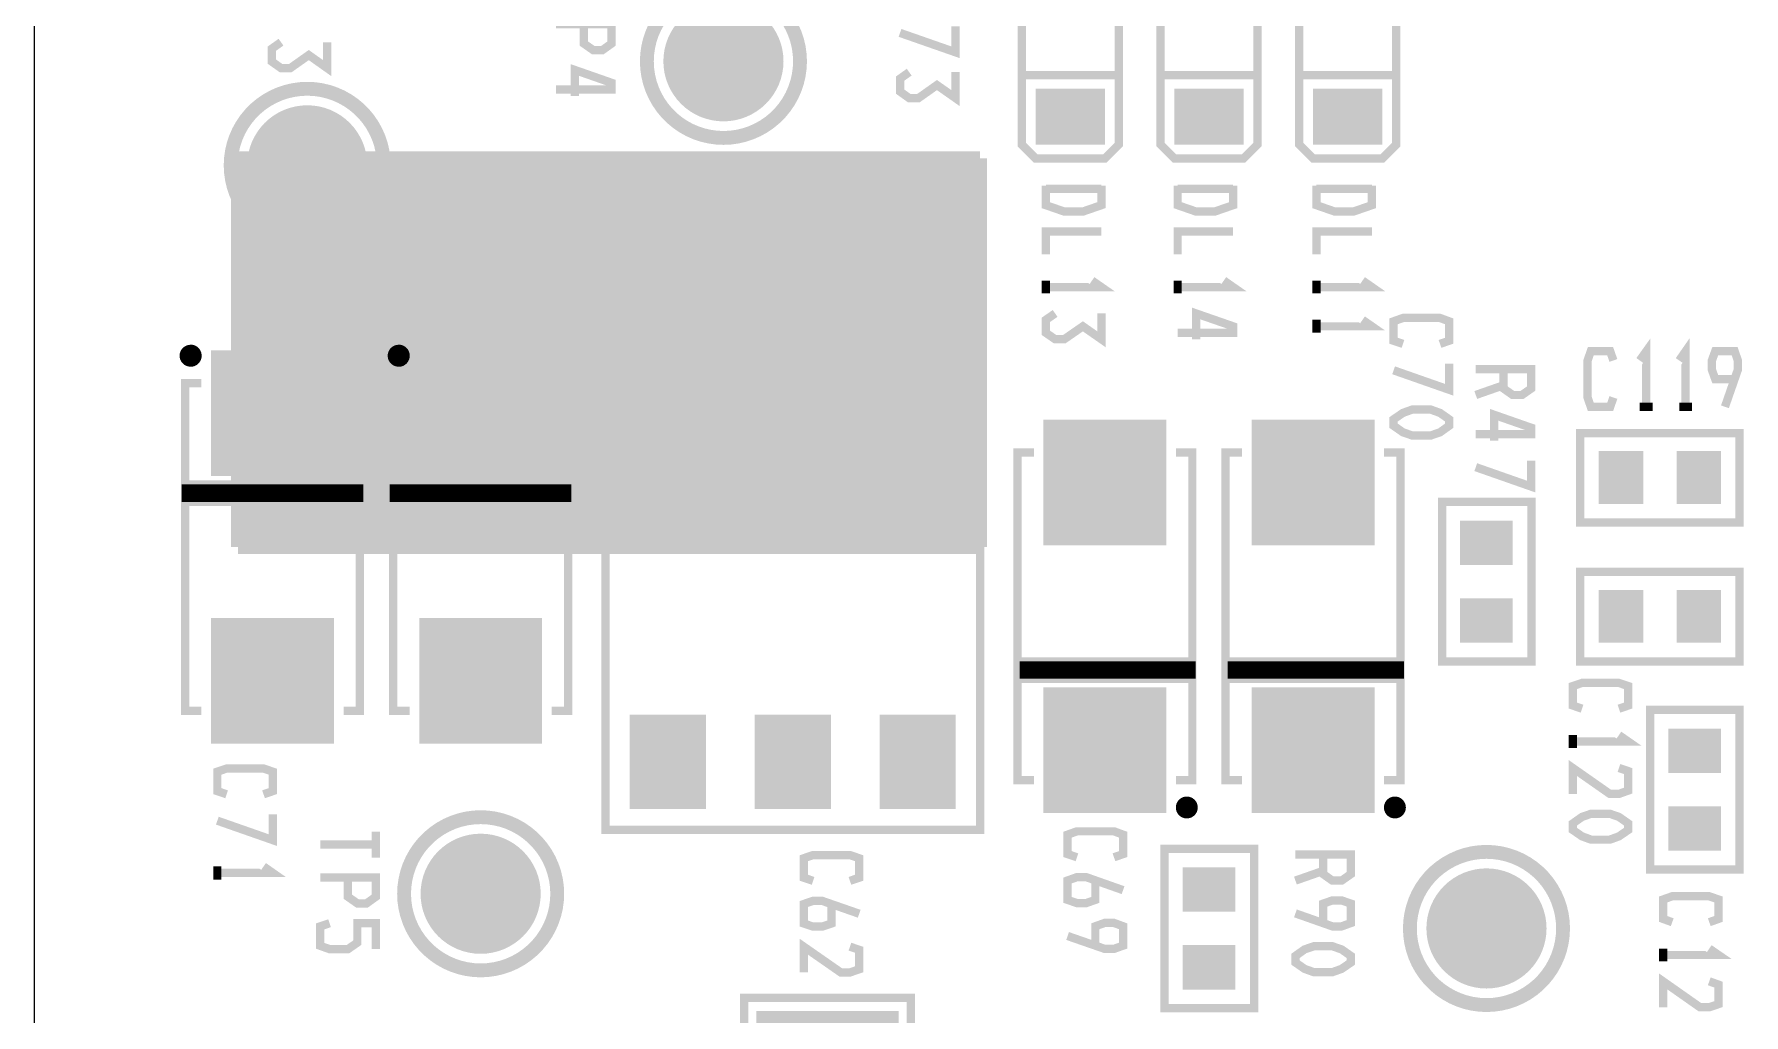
# Model space of a CAD drawing. Extents: x -8 to 204, y 99 to 321.
# Drawn here: x -7.7 to 23.6, y 175.46 to 193.41 of the extents above; entities that cross this region are included whole.
import ezdxf

# ---------------------------------------------------------------- set-up
doc = ezdxf.new("R2010")
doc.units = 0
doc.header["$MEASUREMENT"] = 0
doc.layers.get('0').update_dxf_attribs({"linetype": 'CONTINUOUS'})
for name, color, linetype in [('22-301-0_DRD', 1, 'CONTINUOUS'), ('22-301-0_SMT', 8, 'CONTINUOUS'), ('22-301-0_SST', 255, 'CONTINUOUS')]:
    doc.layers.add(name, color=color, linetype=linetype)

# ---------------------------------------------------------------- blocks, each defined once
blk = doc.blocks.new('RECTANGLE_4')
blk.add_solid([(0.63627, 0.51308), (0.63627, -0.51308), (-0.63627, 0.51308), (-0.63627, -0.51308)])
blk = doc.blocks.new('RECTANGLE_5')
blk.add_solid([(0.4064, 0.4826), (0.4064, -0.4826), (-0.4064, 0.4826), (-0.4064, -0.4826)])
blk = doc.blocks.new('RECTANGLE_6')
blk.add_solid([(0.4826, 0.4064), (0.4826, -0.4064), (-0.4826, 0.4064), (-0.4826, -0.4064)])
blk = doc.blocks.new('RECTANGLE_7')
blk.add_solid([(1.12522, 1.14935), (1.12522, -1.14935), (-1.12522, 1.14935), (-1.12522, -1.14935)])
blk = doc.blocks.new('RECTANGLE_9')
blk.add_solid([(1.30048, 0.6477), (1.30048, -0.6477), (-1.30048, 0.6477), (-1.30048, -0.6477)])
blk = doc.blocks.new('ROUND_45')
at = {"const_width": 1.09982}
blk.add_lwpolyline([(-0.54991, 0, 1), (0.54991, 0, 1)], format="xyb", close=True, dxfattribs=at)
blk = doc.blocks.new('RECTANGLE_54')
blk.add_solid([(2.0066, 0.8636), (2.0066, -0.8636), (-2.0066, 0.8636), (-2.0066, -0.8636)])
blk = doc.blocks.new('RECTANGLE_55')
blk.add_solid([(0.6985, 0.8636), (0.6985, -0.8636), (-0.6985, 0.8636), (-0.6985, -0.8636)])

msp = doc.modelspace()

# ---------------------------------------------------------------- linework, layer by layer
at = {"layer": '22-301-0_DRD'}
msp.add_line((-7.697, 319.11), (-7.697, 111.811), dxfattribs=at)
at = {"layer": '22-301-0_SMT', "const_width": 0.254}
for points in [[(9.621, 191.138), (-3.968, 191.138), (-3.968, 184.026)], [(-3.867, 191.138), (-3.867, 184.026)], [(-3.638, 191.138), (-3.638, 184.026)], [(-3.41, 191.138), (-3.41, 184.026)], [(-3.181, 191.138), (-3.181, 184.026)], [(-2.952, 191.138), (-2.952, 184.026)], [(-2.724, 191.138), (-2.724, 184.026)], [(-2.495, 191.138), (-2.495, 184.026)], [(-2.267, 191.138), (-2.267, 184.026)], [(-2.038, 191.138), (-2.038, 184.026)], [(-1.809, 191.138), (-1.809, 184.026)], [(-1.581, 191.138), (-1.581, 184.026)], [(-1.352, 191.138), (-1.352, 184.026)], [(-1.124, 191.138), (-1.124, 184.026)], [(-0.895, 191.138), (-0.895, 184.026)], [(-0.666, 191.138), (-0.666, 184.026)], [(-0.438, 191.138), (-0.438, 184.026)], [(-0.209, 191.138), (-0.209, 184.026)], [(0.019, 191.138), (0.019, 184.026)], [(0.248, 191.138), (0.248, 184.026)], [(0.477, 191.138), (0.477, 184.026)], [(0.705, 191.138), (0.705, 184.026)], [(0.934, 191.138), (0.934, 184.026)], [(1.162, 191.138), (1.162, 184.026)], [(1.391, 191.138), (1.391, 184.026)], [(1.62, 191.138), (1.62, 184.026)], [(1.848, 191.138), (1.848, 184.026)], [(2.077, 191.138), (2.077, 184.026)], [(2.305, 191.138), (2.305, 184.026)], [(2.534, 191.138), (2.534, 184.026)], [(2.763, 191.138), (2.763, 184.026)], [(2.991, 191.138), (2.991, 184.026)], [(3.22, 191.138), (3.22, 184.026)], [(3.448, 191.138), (3.448, 184.026)], [(3.677, 191.138), (3.677, 184.026)], [(3.906, 191.138), (3.906, 184.026)], [(4.134, 191.138), (4.134, 184.026)], [(4.363, 191.138), (4.363, 184.026)], [(4.591, 191.138), (4.591, 184.026)], [(4.82, 191.138), (4.82, 184.026)], [(5.049, 191.138), (5.049, 184.026)], [(5.277, 191.138), (5.277, 184.026)], [(5.506, 191.138), (5.506, 184.026)], [(5.734, 191.138), (5.734, 184.026)], [(5.963, 191.138), (5.963, 184.026)], [(6.192, 191.138), (6.192, 184.026)], [(6.42, 191.138), (6.42, 184.026)], [(6.649, 191.138), (6.649, 184.026)], [(6.877, 191.138), (6.877, 184.026)], [(7.106, 191.138), (7.106, 184.026)], [(7.335, 191.138), (7.335, 184.026)], [(7.563, 191.138), (7.563, 184.026)], [(7.792, 191.138), (7.792, 184.026)], [(8.02, 191.138), (8.02, 184.026)], [(8.249, 191.138), (8.249, 184.026)], [(8.478, 191.138), (8.478, 184.026)], [(8.706, 191.138), (8.706, 184.026)], [(8.935, 191.138), (8.935, 184.026)], [(9.163, 191.138), (9.163, 184.026)], [(9.392, 191.138), (9.392, 184.026)], [(9.621, 191.138), (9.621, 184.026)], [(9.621, 190.985), (-3.968, 190.985)], [(9.621, 190.757), (-3.968, 190.757)], [(9.621, 190.528), (-3.968, 190.528)], [(9.621, 190.299), (-3.968, 190.299)], [(9.621, 190.071), (-3.968, 190.071)], [(9.621, 189.842), (-3.968, 189.842)], [(9.621, 189.614), (-3.968, 189.614)], [(9.621, 189.385), (-3.968, 189.385)], [(9.621, 189.156), (-3.968, 189.156)], [(9.621, 188.928), (-3.968, 188.928)], [(9.621, 188.699), (-3.968, 188.699)], [(9.621, 188.471), (-3.968, 188.471)], [(9.621, 188.242), (-3.968, 188.242)], [(9.621, 188.013), (-3.968, 188.013)], [(9.621, 187.785), (-3.968, 187.785)], [(9.621, 187.556), (-3.968, 187.556)], [(9.621, 187.328), (-3.968, 187.328)], [(9.621, 187.099), (-3.968, 187.099)], [(9.621, 186.87), (-3.968, 186.87)], [(9.621, 186.642), (-3.968, 186.642)], [(9.621, 186.413), (-3.968, 186.413)], [(9.621, 186.185), (-3.968, 186.185)], [(9.621, 185.956), (-3.968, 185.956)], [(9.621, 185.727), (-3.968, 185.727)], [(9.621, 185.499), (-3.968, 185.499)], [(9.621, 185.27), (-3.968, 185.27)], [(9.621, 185.042), (-3.968, 185.042)], [(9.621, 184.813), (-3.968, 184.813)], [(9.621, 184.584), (-3.968, 184.584)], [(9.621, 184.356), (-3.968, 184.356)], [(9.621, 184.127), (-3.968, 184.127)], [(9.621, 184.026), (-3.968, 184.026)]]:
    msp.add_lwpolyline(points, dxfattribs=at)
at = {"layer": '22-301-0_SST', "const_width": 0.152}
for points in [[(11.907, 191.138), (10.637, 191.138), (10.383, 191.392), (10.383, 194.694), (12.161, 194.694), (12.161, 191.392), (11.907, 191.138)], [(14.447, 191.138), (13.177, 191.138), (12.923, 191.392), (12.923, 194.694), (14.701, 194.694), (14.701, 191.392), (14.447, 191.138)], [(16.987, 191.138), (15.717, 191.138), (15.463, 191.392), (15.463, 194.694), (17.241, 194.694), (17.241, 191.392), (16.987, 191.138)], [(2.366, 193.596), (2.366, 193.241), (2.537, 193.121), (2.707, 193.121), (2.874, 193.241), (2.874, 193.596), (1.858, 193.596)], [(8.155, 193.436), (9.171, 193.081), (9.171, 193.556)], [(-3.178, 193.266), (-3.346, 193.147), (-3.346, 192.91), (-3.178, 192.791), (-3.008, 192.791), (-2.67, 193.03), (-2.333, 192.791), (-2.333, 193.266)], [(2.199, 192.283), (2.199, 192.758), (2.874, 192.522), (2.874, 192.402), (1.858, 192.402)], [(8.323, 192.717), (8.155, 192.598), (8.155, 192.362), (8.323, 192.242), (8.493, 192.242), (8.831, 192.481), (9.171, 192.242), (9.171, 192.717)], [(12.161, 192.662), (10.383, 192.662)], [(14.701, 192.662), (12.923, 192.662)], [(17.241, 192.662), (15.463, 192.662)], [(7.827, 190.505), (6.982, 190.505), (6.811, 190.566), (6.811, 190.922), (6.982, 190.98), (7.827, 190.98)], [(10.825, 190.637), (10.825, 190.282), (11.162, 190.165), (11.503, 190.165), (11.841, 190.282), (11.841, 190.637)], [(10.825, 190.579), (11.841, 190.579)], [(13.238, 190.637), (13.238, 190.282), (13.575, 190.165), (13.916, 190.165), (14.254, 190.282), (14.254, 190.637)], [(13.238, 190.579), (14.254, 190.579)], [(15.778, 190.637), (15.778, 190.282), (16.115, 190.165), (16.456, 190.165), (16.794, 190.282), (16.794, 190.637)], [(15.778, 190.579), (16.794, 190.579)], [(1.03, 189.53), (0.863, 189.588), (0.863, 189.944), (1.03, 190.002), (1.709, 190.002), (1.879, 189.944), (1.879, 189.588), (1.709, 189.53)], [(7.152, 189.667), (7.152, 190.142), (7.827, 189.906), (7.827, 189.786), (6.811, 189.786)], [(10.825, 189.385), (10.825, 189.799), (11.841, 189.799)], [(13.238, 189.385), (13.238, 189.799), (14.254, 189.799)], [(15.778, 189.385), (15.778, 189.799), (16.794, 189.799)], [(6.811, 189.126), (6.982, 189.245), (7.152, 189.304), (7.49, 189.304), (7.66, 189.245), (7.827, 189.126), (7.827, 189.006), (7.66, 188.89), (7.49, 188.829), (7.152, 188.829), (6.982, 188.89), (6.811, 189.006), (6.811, 189.126)], [(0.863, 189.047), (1.879, 188.691), (1.879, 189.164)], [(10.825, 188.666), (10.825, 188.902)], [(10.825, 188.783), (11.841, 188.783), (11.67, 188.902)], [(13.238, 188.666), (13.238, 188.902)], [(13.238, 188.783), (14.254, 188.783), (14.083, 188.902)], [(15.778, 188.666), (15.778, 188.902)], [(15.778, 188.783), (16.794, 188.783), (16.623, 188.902)], [(0.863, 187.853), (0.863, 188.326), (1.538, 187.853), (1.709, 187.853), (1.879, 187.912), (1.879, 188.267), (1.709, 188.326)], [(10.995, 188.3), (10.825, 188.183), (10.825, 187.945), (10.995, 187.828), (11.162, 187.828), (11.503, 188.064), (11.841, 187.828), (11.841, 188.3)], [(13.575, 187.828), (13.575, 188.3), (14.254, 188.064), (14.254, 187.945), (13.238, 187.945)], [(15.778, 187.945), (15.778, 188.183)], [(15.778, 188.064), (16.794, 188.064), (16.623, 188.183)], [(17.363, 187.742), (17.192, 187.8), (17.192, 188.156), (17.363, 188.217), (18.041, 188.217), (18.208, 188.156), (18.208, 187.8), (18.041, 187.742)], [(2.763, 178.844), (9.621, 178.844), (9.621, 187.937), (2.763, 187.937), (2.763, 178.844)], [(21.818, 186.591), (21.818, 187.607), (21.698, 187.439)], [(22.537, 186.591), (22.537, 187.607), (22.42, 187.439)], [(-4.71, 187.5), (-4.956, 187.5)], [(-4.781, 187.637), (-4.885, 187.637)], [(-4.857, 187.648), (-4.857, 187.401)], [(-4.72, 187.576), (-4.72, 187.472)], [(-0.9, 187.5), (-1.146, 187.5)], [(-0.971, 187.637), (-1.078, 187.637)], [(-1.047, 187.648), (-1.047, 187.401)], [(-0.91, 187.576), (-0.91, 187.472)], [(21.216, 186.761), (21.157, 186.591), (20.802, 186.591), (20.743, 186.761), (20.743, 187.439), (20.802, 187.607), (21.157, 187.607), (21.216, 187.439)], [(23.436, 187.099), (23.08, 187.099), (23.019, 187.269), (23.019, 187.439), (23.08, 187.607), (23.436, 187.607), (23.494, 187.439), (23.494, 187.269), (23.258, 186.591)], [(17.192, 187.259), (18.208, 186.903), (18.208, 187.378)], [(19.204, 187.282), (19.204, 186.926), (19.372, 186.807), (19.542, 186.807), (19.712, 186.926), (19.712, 187.282), (18.696, 187.282)], [(-4.634, 187.025), (-4.934, 187.025), (-4.934, 181.026), (-4.634, 181.026)], [(-2.033, 187.025), (-1.733, 187.025), (-1.733, 181.026), (-2.033, 181.026)], [(-0.824, 187.025), (-1.124, 187.025), (-1.124, 181.026), (-0.824, 181.026)], [(1.777, 187.025), (2.077, 187.025), (2.077, 181.026), (1.777, 181.026)], [(19.204, 186.985), (18.696, 186.807)], [(17.192, 186.362), (17.363, 186.479), (17.533, 186.54), (17.871, 186.54), (18.041, 186.479), (18.208, 186.362), (18.208, 186.243), (18.041, 186.124), (17.871, 186.065), (17.533, 186.065), (17.363, 186.124), (17.192, 186.243), (17.192, 186.362)], [(19.034, 185.969), (19.034, 186.444), (19.712, 186.207), (19.712, 186.088), (18.696, 186.088)], [(21.937, 186.591), (21.698, 186.591)], [(22.656, 186.591), (22.42, 186.591)], [(20.606, 184.47), (23.527, 184.47), (23.527, 186.108), (20.606, 186.108), (20.606, 184.47)], [(10.606, 179.756), (10.306, 179.756), (10.306, 185.755), (10.606, 185.755)], [(13.207, 179.756), (13.507, 179.756), (13.507, 185.755), (13.207, 185.755)], [(14.416, 179.756), (14.116, 179.756), (14.116, 185.755), (14.416, 185.755)], [(17.017, 179.756), (17.317, 179.756), (17.317, 185.755), (17.017, 185.755)], [(18.696, 185.486), (19.712, 185.13), (19.712, 185.605)], [(-4.921, 185.169), (-4.921, 184.851)], [(-1.746, 185.169), (-4.921, 185.169)], [(-1.746, 185.09), (-4.921, 185.09)], [(-1.746, 184.953), (-4.921, 184.953)], [(-4.819, 185.169), (-4.819, 184.851)], [(-4.682, 185.169), (-4.682, 184.851)], [(-4.545, 185.169), (-4.545, 184.851)], [(-4.408, 185.169), (-4.408, 184.851)], [(-4.271, 185.169), (-4.271, 184.851)], [(-4.133, 185.169), (-4.133, 184.851)], [(-3.996, 185.169), (-3.996, 184.851)], [(-3.859, 185.169), (-3.859, 184.851)], [(-3.722, 185.169), (-3.722, 184.851)], [(-3.585, 185.169), (-3.585, 184.851)], [(-3.448, 185.169), (-3.448, 184.851)], [(-3.31, 185.169), (-3.31, 184.851)], [(-3.173, 185.169), (-3.173, 184.851)], [(-3.036, 185.169), (-3.036, 184.851)], [(-2.899, 185.169), (-2.899, 184.851)], [(-2.762, 185.169), (-2.762, 184.851)], [(-2.625, 185.169), (-2.625, 184.851)], [(-2.487, 185.169), (-2.487, 184.851)], [(-2.35, 185.169), (-2.35, 184.851)], [(-2.213, 185.169), (-2.213, 184.851)], [(-2.076, 185.169), (-2.076, 184.851)], [(-1.939, 185.169), (-1.939, 184.851)], [(-1.802, 185.169), (-1.802, 184.851)], [(-1.746, 185.169), (-1.746, 184.851)], [(-1.111, 185.169), (-1.111, 184.851)], [(2.064, 185.169), (-1.111, 185.169)], [(2.064, 185.09), (-1.111, 185.09)], [(2.064, 184.953), (-1.111, 184.953)], [(-1.009, 185.169), (-1.009, 184.851)], [(-0.872, 185.169), (-0.872, 184.851)], [(-0.735, 185.169), (-0.735, 184.851)], [(-0.598, 185.169), (-0.598, 184.851)], [(-0.461, 185.169), (-0.461, 184.851)], [(-0.323, 185.169), (-0.323, 184.851)], [(-0.186, 185.169), (-0.186, 184.851)], [(-0.049, 185.169), (-0.049, 184.851)], [(0.088, 185.169), (0.088, 184.851)], [(0.225, 185.169), (0.225, 184.851)], [(0.362, 185.169), (0.362, 184.851)], [(0.5, 185.169), (0.5, 184.851)], [(0.637, 185.169), (0.637, 184.851)], [(0.774, 185.169), (0.774, 184.851)], [(0.911, 185.169), (0.911, 184.851)], [(1.048, 185.169), (1.048, 184.851)], [(1.185, 185.169), (1.185, 184.851)], [(1.323, 185.169), (1.323, 184.851)], [(1.46, 185.169), (1.46, 184.851)], [(1.597, 185.169), (1.597, 184.851)], [(1.734, 185.169), (1.734, 184.851)], [(1.871, 185.169), (1.871, 184.851)], [(2.008, 185.169), (2.008, 184.851)], [(2.064, 185.169), (2.064, 184.851)], [(-1.746, 184.851), (-4.921, 184.851)], [(2.064, 184.851), (-1.111, 184.851)], [(19.717, 181.93), (19.717, 184.851), (18.079, 184.851), (18.079, 181.93), (19.717, 181.93)], [(20.606, 181.93), (23.527, 181.93), (23.527, 183.568), (20.606, 183.568), (20.606, 181.93)], [(13.494, 181.93), (10.319, 181.93), (10.319, 181.613)], [(13.494, 181.851), (10.319, 181.851)], [(10.421, 181.93), (10.421, 181.613)], [(10.558, 181.93), (10.558, 181.613)], [(10.695, 181.93), (10.695, 181.613)], [(10.832, 181.93), (10.832, 181.613)], [(10.969, 181.93), (10.969, 181.613)], [(11.107, 181.93), (11.107, 181.613)], [(11.244, 181.93), (11.244, 181.613)], [(11.381, 181.93), (11.381, 181.613)], [(11.518, 181.93), (11.518, 181.613)], [(11.655, 181.93), (11.655, 181.613)], [(11.792, 181.93), (11.792, 181.613)], [(11.93, 181.93), (11.93, 181.613)], [(12.067, 181.93), (12.067, 181.613)], [(12.204, 181.93), (12.204, 181.613)], [(12.341, 181.93), (12.341, 181.613)], [(12.478, 181.93), (12.478, 181.613)], [(12.615, 181.93), (12.615, 181.613)], [(12.753, 181.93), (12.753, 181.613)], [(12.89, 181.93), (12.89, 181.613)], [(13.027, 181.93), (13.027, 181.613)], [(13.164, 181.93), (13.164, 181.613)], [(13.301, 181.93), (13.301, 181.613)], [(13.438, 181.93), (13.438, 181.613)], [(13.494, 181.93), (13.494, 181.613)], [(17.304, 181.93), (14.129, 181.93), (14.129, 181.613)], [(17.304, 181.851), (14.129, 181.851)], [(14.231, 181.93), (14.231, 181.613)], [(14.368, 181.93), (14.368, 181.613)], [(14.505, 181.93), (14.505, 181.613)], [(14.642, 181.93), (14.642, 181.613)], [(14.779, 181.93), (14.779, 181.613)], [(14.917, 181.93), (14.917, 181.613)], [(15.054, 181.93), (15.054, 181.613)], [(15.191, 181.93), (15.191, 181.613)], [(15.328, 181.93), (15.328, 181.613)], [(15.465, 181.93), (15.465, 181.613)], [(15.602, 181.93), (15.602, 181.613)], [(15.74, 181.93), (15.74, 181.613)], [(15.877, 181.93), (15.877, 181.613)], [(16.014, 181.93), (16.014, 181.613)], [(16.151, 181.93), (16.151, 181.613)], [(16.288, 181.93), (16.288, 181.613)], [(16.425, 181.93), (16.425, 181.613)], [(16.563, 181.93), (16.563, 181.613)], [(16.7, 181.93), (16.7, 181.613)], [(16.837, 181.93), (16.837, 181.613)], [(16.974, 181.93), (16.974, 181.613)], [(17.111, 181.93), (17.111, 181.613)], [(17.248, 181.93), (17.248, 181.613)], [(17.304, 181.93), (17.304, 181.613)], [(13.494, 181.714), (10.319, 181.714)], [(13.494, 181.613), (10.319, 181.613)], [(17.304, 181.714), (14.129, 181.714)], [(17.304, 181.613), (14.129, 181.613)], [(20.642, 181.064), (20.472, 181.122), (20.472, 181.478), (20.642, 181.536), (21.317, 181.536), (21.488, 181.478), (21.488, 181.122), (21.317, 181.064)], [(23.527, 178.12), (23.527, 181.041), (21.889, 181.041), (21.889, 178.12), (23.527, 178.12)], [(20.472, 180.343), (20.472, 180.581)], [(20.472, 180.462), (21.488, 180.462), (21.317, 180.581)], [(-4.174, 179.497), (-4.344, 179.555), (-4.344, 179.911), (-4.174, 179.969), (-3.498, 179.969), (-3.328, 179.911), (-3.328, 179.555), (-3.498, 179.497)], [(20.472, 179.504), (20.472, 179.979), (21.15, 179.504), (21.317, 179.504), (21.488, 179.565), (21.488, 179.921), (21.317, 179.979)], [(13.456, 179.37), (13.357, 179.37)], [(13.382, 179.377), (13.382, 179.133)], [(13.52, 179.304), (13.52, 179.205)], [(17.266, 179.37), (17.167, 179.37)], [(17.192, 179.377), (17.192, 179.133)], [(17.33, 179.304), (17.33, 179.205)], [(-4.344, 179.014), (-3.328, 178.658), (-3.328, 179.131)], [(13.527, 179.233), (13.283, 179.233)], [(17.337, 179.233), (17.093, 179.233)], [(20.472, 178.963), (20.642, 179.083), (20.809, 179.141), (21.15, 179.141), (21.317, 179.083), (21.488, 178.963), (21.488, 178.844), (21.317, 178.727), (21.15, 178.666), (20.809, 178.666), (20.642, 178.727), (20.472, 178.844), (20.472, 178.963)], [(-1.444, 178.338), (-1.444, 178.813)], [(11.394, 178.344), (11.223, 178.402), (11.223, 178.758), (11.394, 178.819), (12.072, 178.819), (12.239, 178.758), (12.239, 178.402), (12.072, 178.344)], [(-2.46, 178.577), (-1.444, 178.577)], [(6.563, 177.912), (6.392, 177.97), (6.392, 178.326), (6.563, 178.384), (7.238, 178.384), (7.408, 178.326), (7.408, 177.97), (7.238, 177.912)], [(14.637, 175.58), (14.637, 178.501), (12.999, 178.501), (12.999, 175.58), (14.637, 175.58)], [(15.902, 178.392), (15.902, 178.036), (16.07, 177.917), (16.24, 177.917), (16.41, 178.036), (16.41, 178.392), (15.394, 178.392)], [(-4.344, 177.937), (-4.344, 178.176)], [(-4.344, 178.057), (-3.328, 178.057), (-3.498, 178.176)], [(15.902, 178.095), (15.394, 177.917)], [(-1.952, 177.975), (-1.952, 177.62), (-1.781, 177.5), (-1.611, 177.5), (-1.444, 177.62), (-1.444, 177.975), (-2.46, 177.975)], [(11.731, 177.919), (11.731, 177.564), (11.564, 177.505), (11.394, 177.505), (11.223, 177.564), (11.223, 177.919), (11.394, 177.98), (11.564, 177.98), (12.239, 177.742)], [(6.9, 177.488), (6.9, 177.132), (6.73, 177.074), (6.563, 177.074), (6.392, 177.132), (6.392, 177.488), (6.563, 177.546), (6.73, 177.546), (7.408, 177.31)], [(15.902, 177.14), (15.902, 177.495), (16.07, 177.554), (16.24, 177.554), (16.41, 177.495), (16.41, 177.14), (16.24, 177.079), (16.07, 177.079), (15.394, 177.317)], [(22.293, 177.155), (22.125, 177.216), (22.125, 177.571), (22.293, 177.63), (22.971, 177.63), (23.141, 177.571), (23.141, 177.216), (22.971, 177.155)], [(-2.289, 177.137), (-2.46, 177.079), (-2.46, 176.723), (-2.289, 176.662), (-1.952, 176.662), (-1.781, 176.781), (-1.781, 177.137), (-1.444, 177.137), (-1.444, 176.662)], [(11.731, 176.726), (11.731, 177.081), (11.902, 177.142), (12.072, 177.142), (12.239, 177.081), (12.239, 176.726), (12.072, 176.667), (11.902, 176.667), (11.223, 176.903)], [(6.392, 176.235), (6.392, 176.708), (7.071, 176.235), (7.238, 176.235), (7.408, 176.294), (7.408, 176.649), (7.238, 176.708)], [(15.394, 176.538), (15.562, 176.657), (15.732, 176.715), (16.07, 176.715), (16.24, 176.657), (16.41, 176.538), (16.41, 176.418), (16.24, 176.301), (16.07, 176.24), (15.732, 176.24), (15.562, 176.301), (15.394, 176.418), (15.394, 176.538)], [(22.125, 176.436), (22.125, 176.672)], [(22.125, 176.555), (23.141, 176.555), (22.971, 176.672)], [(22.125, 175.598), (22.125, 176.073), (22.801, 175.598), (22.971, 175.598), (23.141, 175.656), (23.141, 176.012), (22.971, 176.073)], [(5.684, 170.691), (8.351, 170.691), (8.351, 175.771), (5.303, 175.771), (5.303, 170.691), (5.684, 170.691)]]:
    msp.add_lwpolyline(points, dxfattribs=at)
at = {"layer": '22-301-0_SST'}
for points, const_width in [([(4.922, 194.318, 0.414214), (3.52, 192.916)], 0.254), ([(6.324, 192.916, 0.414214), (4.922, 194.318)], 0.254), ([(3.52, 192.916, 0.414214), (4.922, 191.513)], 0.254), ([(4.922, 191.513, 0.414214), (6.324, 192.916)], 0.254), ([(-2.698, 192.413, 0.414214), (-4.1, 191.011)], 0.254), ([(-1.296, 191.011, 0.414214), (-2.698, 192.413)], 0.254), ([(-4.1, 191.011, 0.414214), (-2.698, 189.608)], 0.254), ([(-2.698, 189.608, 0.414214), (-1.296, 191.011)], 0.254), ([(-4.834, 187.65, 0.414214), (-4.959, 187.526)], 0.152), ([(-4.959, 187.526, 0.414214), (-4.834, 187.401)], 0.152), ([(-4.707, 187.526, 0.414214), (-4.834, 187.653)], 0.152), ([(-4.834, 187.399, 0.414214), (-4.707, 187.526)], 0.152), ([(-1.024, 187.65, 0.414214), (-1.149, 187.526)], 0.152), ([(-1.149, 187.526, 0.414214), (-1.024, 187.401)], 0.152), ([(-0.897, 187.526, 0.414214), (-1.024, 187.653)], 0.152), ([(-1.024, 187.399, 0.414214), (-0.897, 187.526)], 0.152), ([(13.405, 179.38, 0.414214), (13.281, 179.255)], 0.152), ([(13.53, 179.255, 0.414214), (13.405, 179.38)], 0.152), ([(17.215, 179.38, 0.414214), (17.091, 179.255)], 0.152), ([(17.34, 179.255, 0.414214), (17.215, 179.38)], 0.152), ([(0.477, 179.078, 0.414214), (-0.925, 177.676)], 0.254), ([(1.879, 177.676, 0.414214), (0.477, 179.078)], 0.254), ([(13.281, 179.255, 0.414214), (13.405, 179.131)], 0.152), ([(13.405, 179.131, 0.414214), (13.53, 179.255)], 0.152), ([(17.091, 179.255, 0.414214), (17.215, 179.131)], 0.152), ([(17.215, 179.131, 0.414214), (17.34, 179.255)], 0.152), ([(18.892, 178.443, 0.414214), (17.49, 177.041)], 0.254), ([(20.294, 177.041, 0.414214), (18.892, 178.443)], 0.254), ([(-0.925, 177.676, 0.414214), (0.477, 176.273)], 0.254), ([(0.477, 176.273, 0.414214), (1.879, 177.676)], 0.254), ([(17.49, 177.041, 0.414214), (18.892, 175.638)], 0.254), ([(18.892, 175.638, 0.414214), (20.294, 177.041)], 0.254)]:
    msp.add_lwpolyline(points, format="xyb", dxfattribs=dict(at, const_width=const_width))

# ---------------------------------------------------------------- block references
at = {"layer": '22-301-0_SMT'}
for name, p in [('ROUND_45', (4.922, 192.916)), ('RECTANGLE_4', (11.272, 191.9)), ('RECTANGLE_4', (13.812, 191.9)), ('RECTANGLE_4', (16.352, 191.9)), ('ROUND_45', (-2.698, 191.011)), ('RECTANGLE_7', (-3.333, 186.474)), ('RECTANGLE_7', (0.477, 186.474)), ('RECTANGLE_54', (6.192, 186.693)), ('RECTANGLE_7', (11.907, 185.204)), ('RECTANGLE_7', (15.717, 185.204)), ('RECTANGLE_5', (21.355, 185.296)), ('RECTANGLE_5', (22.778, 185.296)), ('RECTANGLE_6', (18.892, 184.102)), ('RECTANGLE_5', (21.355, 182.756)), ('RECTANGLE_5', (22.778, 182.756)), ('RECTANGLE_6', (18.892, 182.679)), ('RECTANGLE_7', (-3.333, 181.574)), ('RECTANGLE_7', (0.477, 181.574)), ('RECTANGLE_7', (11.907, 180.304)), ('RECTANGLE_7', (15.717, 180.304)), ('RECTANGLE_55', (3.906, 180.089)), ('RECTANGLE_55', (6.192, 180.089)), ('RECTANGLE_55', (8.478, 180.089)), ('RECTANGLE_6', (22.702, 180.292)), ('RECTANGLE_6', (22.702, 178.869)), ('ROUND_45', (0.477, 177.676)), ('RECTANGLE_6', (13.812, 177.752)), ('ROUND_45', (18.892, 177.041)), ('RECTANGLE_6', (13.812, 176.329)), ('RECTANGLE_9', (6.827, 174.882))]:
    msp.add_blockref(name, p, dxfattribs=at)

doc.saveas('drawing.dxf')
